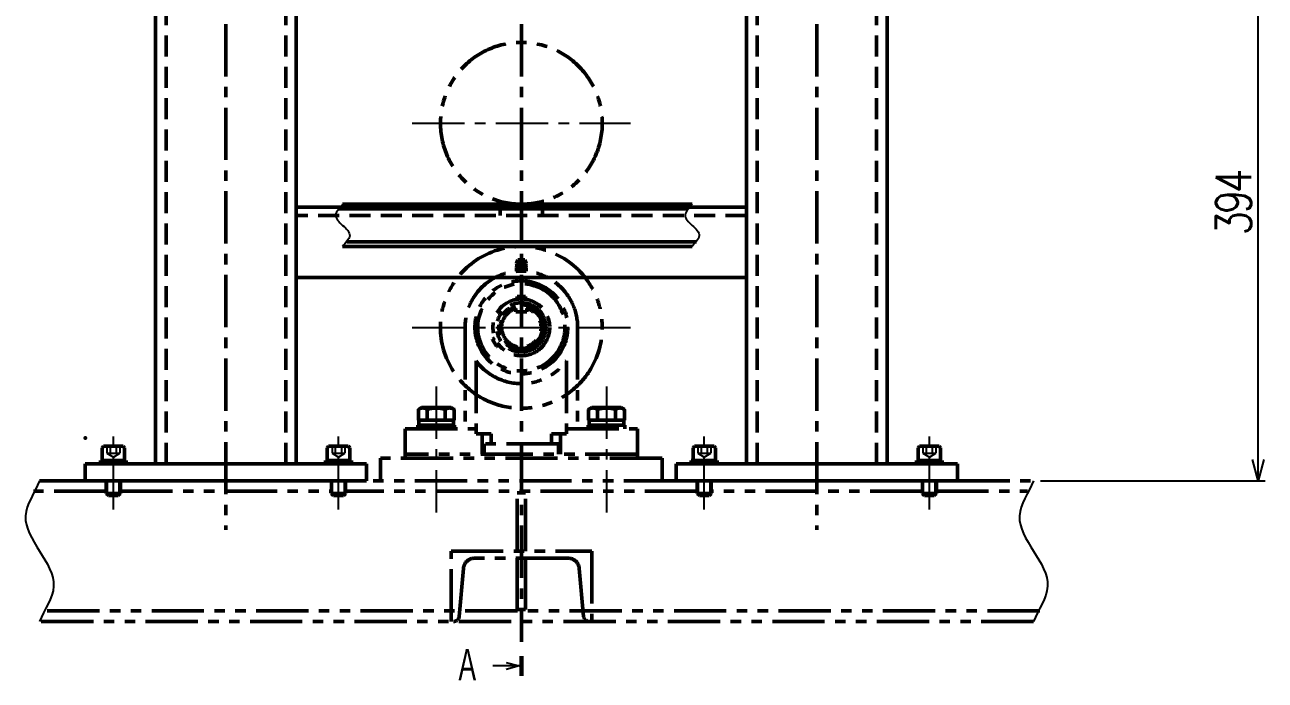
# Model space of a CAD drawing. Header units: millimetres. Extents: x -163 to 860, y -2603 to 1115.
# Drawn here: x -43 to 839, y -142 to 324 of the extents above; entities that cross this region are included whole.
import ezdxf

# ---------------------------------------------------------------- set-up
doc = ezdxf.new("R2010")
doc.units = ezdxf.units.MM
doc.header["$LTSCALE"] = 1.169291
for name, pattern in [('CENTER', [50.8, 31.75, -6.35, 6.35, -6.35]), ('DASHED', [19.05, 12.7, -6.35]), ('PHANTOM', [63.5, 31.75, -6.35, 6.35, -6.35, 6.35, -6.35])]:
    doc.linetypes.add(name, pattern=pattern)
for name, color, linetype in [('NoLayerName_001', 7, 'Continuous'), ('NoLayerName_002', 7, 'Continuous'), ('NoLayerName_003', 7, 'Continuous')]:
    doc.layers.add(name, color=color, linetype=linetype)
doc.styles.get("Standard").update_dxf_attribs({"font": 'txt', "bigfont": 'extfont2'})
doc.dimstyles.get("Standard").update_dxf_attribs({"dimtxt": 2.5, "dimasz": 2.5, "dimexe": 1.25, "dimexo": 0.625, "dimtad": 1, "dimdec": 3, "dimzin": 0, "dimdsep": 46, "dimtxsty": 'Standard', "dimcen": 2.5, "dimadec": 0, "dimazin": 0, "dimtfac": 0.75, "dimtdec": 3, "dimtmove": 0, "dimatfit": 3, "dimfxl": 1, "dimarcsym": 0})

# ---------------------------------------------------------------- blocks, each defined once
blk = doc.blocks.new('_OPEN30')
at = {"color": 0, "linetype": 'ByBlock', "lineweight": -2}
for p, q in [((-1, 0.267949), (0, 0)), ((0, 0), (-1, -0.267949)), ((0, 0), (-1, 0))]:
    blk.add_line(p, q, dxfattribs=at)
blk = doc.blocks.new('*D167')
at = {"layer": 'Defpoints', "color": 0}
for p in [(391, 394), (833.68, 394), (674.03, 0)]:
    blk.add_point(p, dxfattribs=at)
at = {"layer": 'NoLayerName_001', "color": 0, "linetype": 'Continuous', "lineweight": 25}
for p, q in [((396, 394), (838.68, 394)), ((833.68, 15), (833.68, 379)), ((679.03, 0), (838.68, 0))]:
    blk.add_line(p, q, dxfattribs=at)
at = {"layer": 'NoLayerName_001', "color": 0, "lineweight": 25, "xscale": 15, "yscale": 15, "zscale": 15}
for p, rotation in [((833.68, 394), 90), ((833.68, 0), 270)]:
    blk.add_blockref('_OPEN30', p, dxfattribs=dict(at, rotation=rotation))
at = {"layer": 'NoLayerName_001', "color": 2, "lineweight": 50, "insert": (816.18, 197), "char_height": 25, "attachment_point": 5, "rotation": 90}
blk.add_mtext('\\W0.8000;\\T0.8750;394', dxfattribs=at)
blk = doc.blocks.new('JZB_0023')
at = {"layer": 'NoLayerName_001', "color": 7, "linetype": 'Continuous', "lineweight": 50}
for p, q in [((0, 2.5), (0, 0)), ((18.4, 0), (18.4, 2.5))]:
    blk.add_line(p, q, dxfattribs=at)
blk = doc.blocks.new('JZB_0024')
at = {"layer": 'NoLayerName_001', "color": 7, "linetype": 'Continuous', "lineweight": 50}
for p, q in [((1, 35), (0, 34)), ((0, 34), (0, 25)), ((16, 34), (15, 35)), ((16, 25), (16, 34)), ((3, 10.5), (3, 1.5)), ((13, 1.5), (13, 10.5)), ((3, 1.5), (4.5, 0)), ((3, 1.5), (13, 1.5)), ((4.5, 0), (11.5, 0)), ((11.5, 0), (13, 1.5))]:
    blk.add_line(p, q, dxfattribs=at)
blk = doc.blocks.new('JZB_0025')
at = {"layer": 'NoLayerName_001', "color": 7, "linetype": 'Continuous', "lineweight": 50}
for p, q in [((18.4, 2.5), (0, 2.5)), ((0, 2.5), (0, 0)), ((18.4, 0), (18.4, 2.5))]:
    blk.add_line(p, q, dxfattribs=at)
blk = doc.blocks.new('JZB_0044')
at = {"layer": 'NoLayerName_001', "color": 7, "linetype": 'Continuous', "lineweight": 50}
for p, q in [((1, 35), (0, 34)), ((0, 34), (0, 25)), ((15, 35), (1, 35)), ((16, 34), (15, 35)), ((16, 25), (16, 34)), ((3, 10.5), (3, 1.5)), ((13, 1.5), (13, 10.5)), ((3, 1.5), (4.5, 0)), ((3, 1.5), (13, 1.5)), ((4.5, 0), (11.5, 0)), ((11.5, 0), (13, 1.5))]:
    blk.add_line(p, q, dxfattribs=at)
blk = doc.blocks.new('JZB_0045')
at = {"layer": 'NoLayerName_001', "color": 7, "linetype": 'Continuous', "lineweight": 50}
for p, q in [((18.4, 2.5), (0, 2.5)), ((0, 2.5), (0, 0)), ((18.4, 0), (18.4, 2.5))]:
    blk.add_line(p, q, dxfattribs=at)
blk = doc.blocks.new('JZB_0046')
at = {"layer": 'NoLayerName_001', "color": 7, "linetype": 'Continuous', "lineweight": 50}
for p, q in [((1, 35), (0, 34)), ((0, 34), (0, 25)), ((15, 35), (1, 35)), ((16, 34), (15, 35)), ((16, 25), (16, 34)), ((3, 10.5), (3, 1.5)), ((13, 1.5), (13, 10.5)), ((3, 1.5), (13, 1.5)), ((3, 1.5), (4.5, 0)), ((4.5, 0), (11.5, 0)), ((11.5, 0), (13, 1.5))]:
    blk.add_line(p, q, dxfattribs=at)
blk = doc.blocks.new('JZB_0047')
at = {"layer": 'NoLayerName_001', "color": 7, "linetype": 'Continuous', "lineweight": 50}
for p, q in [((18.4, 2.5), (0, 2.5)), ((0, 2.5), (0, 0)), ((18.4, 0), (18.4, 2.5))]:
    blk.add_line(p, q, dxfattribs=at)
blk = doc.blocks.new('JZB_0055')
at = {"layer": 'NoLayerName_001', "color": 7, "linetype": 'Continuous', "lineweight": 50}
for p, q in [((0, 35), (14, 35)), ((2, 1.5), (2, 10.5)), ((12, 1.5), (12, 10.5)), ((2, 1.5), (12, 1.5)), ((10.5, 0), (3.5, 0))]:
    blk.add_line(p, q, dxfattribs=at)
at = {"layer": 'NoLayerName_001', "color": 3, "linetype": 'DASHED', "lineweight": 25}
for p, q in [((2.42, 35), (2.42, 30)), ((2.42, 30), (11.58, 30)), ((2.42, 30), (7, 27.36)), ((4.71, 35), (4.71, 30)), ((7, 27.36), (11.58, 30)), ((9.29, 30), (9.29, 35)), ((11.58, 35), (11.58, 30))]:
    blk.add_line(p, q, dxfattribs=at)
at = {"layer": 'NoLayerName_001', "color": 3, "linetype": 'Continuous', "lineweight": 25}
for p, q in [((2.81, 0.69), (2.81, 10.5)), ((11.19, 0.69), (11.19, 10.5))]:
    blk.add_line(p, q, dxfattribs=at)
blk = doc.blocks.new('JZB_0056')
at = {"layer": 'NoLayerName_001', "color": 4, "linetype": 'CENTER', "lineweight": 25}
blk.add_line((7, 0), (7, 55), dxfattribs=at)
at = {"layer": 'NoLayerName_001', "color": 7, "linetype": 'Continuous', "lineweight": 50}
for p, q in [((0, 45), (14, 45)), ((2, 11.5), (2, 20.5)), ((12, 11.5), (12, 20.5)), ((2, 11.5), (3.5, 10)), ((2, 11.5), (12, 11.5)), ((10.5, 10), (3.5, 10)), ((10.5, 10), (12, 11.5))]:
    blk.add_line(p, q, dxfattribs=at)
at = {"layer": 'NoLayerName_001', "color": 3, "linetype": 'DASHED', "lineweight": 25}
for p, q in [((2.42, 45), (2.42, 40)), ((4.71, 45), (4.71, 40)), ((9.29, 40), (9.29, 45)), ((11.58, 45), (11.58, 40)), ((2.42, 40), (11.58, 40)), ((2.42, 40), (7, 37.36)), ((7, 37.36), (11.58, 40))]:
    blk.add_line(p, q, dxfattribs=at)
at = {"layer": 'NoLayerName_001', "color": 3, "linetype": 'Continuous', "lineweight": 25}
for p, q in [((2.81, 10.69), (2.81, 20.5)), ((11.19, 10.69), (11.19, 20.5))]:
    blk.add_line(p, q, dxfattribs=at)
blk = doc.blocks.new('JZB_0057')
at = {"layer": 'NoLayerName_001', "color": 7, "linetype": 'Continuous', "lineweight": 50}
for p, q in [((0, 2.5), (18.4, 2.5)), ((7.34, 2.5), (8.56, 0)), ((9.84, 2.5), (11.06, 0))]:
    blk.add_line(p, q, dxfattribs=at)
blk = doc.blocks.new('JZB_0058')
at = {"layer": 'NoLayerName_001', "color": 7, "linetype": 'Continuous', "lineweight": 50}
for p, q in [((0, 2.5), (18.4, 2.5)), ((7.34, 2.5), (8.56, 0)), ((9.84, 2.5), (11.06, 0))]:
    blk.add_line(p, q, dxfattribs=at)
blk = doc.blocks.new('JZB_0059')
at = {"layer": 'NoLayerName_001', "color": 4, "linetype": 'CENTER', "lineweight": 25}
blk.add_line((8, 0), (8, 55), dxfattribs=at)
at = {"layer": 'NoLayerName_001', "color": 7, "linetype": 'Continuous', "lineweight": 50}
for p, q in [((0, 44), (1, 45)), ((16, 44), (15, 45)), ((0, 35), (0, 44)), ((16, 35), (16, 44)), ((3, 11.5), (4.5, 10)), ((11.5, 10), (13, 11.5))]:
    blk.add_line(p, q, dxfattribs=at)
blk = doc.blocks.new('JZB_0060')
at = {"layer": 'NoLayerName_001', "color": 4, "linetype": 'CENTER', "lineweight": 25}
blk.add_line((7, 0), (7, 55), dxfattribs=at)
at = {"layer": 'NoLayerName_001', "color": 7, "linetype": 'Continuous', "lineweight": 50}
for p, q in [((0, 45), (14, 45)), ((2, 11.5), (2, 20.5)), ((12, 11.5), (12, 20.5)), ((2, 11.5), (3.5, 10)), ((2, 11.5), (12, 11.5)), ((10.5, 10), (3.5, 10)), ((10.5, 10), (12, 11.5))]:
    blk.add_line(p, q, dxfattribs=at)
at = {"layer": 'NoLayerName_001', "color": 3, "linetype": 'DASHED', "lineweight": 25}
for p, q in [((2.42, 45), (2.42, 40)), ((4.71, 45), (4.71, 40)), ((9.29, 40), (9.29, 45)), ((11.58, 45), (11.58, 40)), ((2.42, 40), (11.58, 40)), ((2.42, 40), (7, 37.36)), ((7, 37.36), (11.58, 40))]:
    blk.add_line(p, q, dxfattribs=at)
at = {"layer": 'NoLayerName_001', "color": 3, "linetype": 'Continuous', "lineweight": 25}
for p, q in [((2.81, 10.69), (2.81, 20.5)), ((11.19, 10.69), (11.19, 20.5))]:
    blk.add_line(p, q, dxfattribs=at)
blk = doc.blocks.new('JZB_0077')
at = {"layer": 'NoLayerName_002', "color": 3, "linetype": 'PHANTOM', "lineweight": 50}
blk.add_circle((57.5, 57.5), 57.5, dxfattribs=at)
blk = doc.blocks.new('JZB_0079')
at = {"layer": 'NoLayerName_001', "color": 3, "linetype": 'Continuous', "lineweight": 50}
for p, q in [((216.8, 293.3), (465.27, 293.3)), ((219.8, 296.5), (468.28, 296.5)), ((219.8, 266.5), (468.28, 266.5)), ((222.81, 269.7), (471.29, 269.7))]:
    blk.add_line(p, q, dxfattribs=at)
at = {"layer": 'NoLayerName_001', "color": 3, "linetype": 'PHANTOM', "lineweight": 50}
for p, q in [((342.81, 222.42), (342.81, 220)), ((350.81, 222.42), (350.81, 220)), ((350.81, 220), (342.81, 220)), ((275.81, 152), (273.61, 150.73)), ((273.61, 143), (273.61, 150.73)), ((275.81, 152), (296.81, 152)), ((279.96, 143), (279.96, 150.73)), ((292.67, 143), (292.67, 150.73)), ((299.02, 150.73), (296.81, 152)), ((299.02, 143), (299.02, 150.73)), ((396.81, 152), (394.61, 150.73)), ((394.61, 143), (394.61, 150.73)), ((396.81, 152), (417.81, 152)), ((400.96, 143), (400.96, 150.73)), ((413.67, 143), (413.67, 150.73)), ((420.02, 150.73), (417.81, 152)), ((420.02, 143), (420.02, 150.73)), ((299.02, 143), (273.61, 143)), ((274.06, 143), (274.06, 139.5)), ((298.56, 139.5), (298.56, 143)), ((420.02, 143), (394.61, 143)), ((395.06, 143), (395.06, 139.5)), ((419.56, 139.5), (419.56, 143)), ((273.31, 139.5), (273.31, 137)), ((273.31, 139.5), (299.31, 139.5)), ((299.31, 137), (299.31, 139.5)), ((394.31, 139.5), (394.31, 137)), ((394.31, 139.5), (420.31, 139.5)), ((420.31, 137), (420.31, 139.5)), ((446.81, 116), (246.81, 116)), ((246.81, 100), (246.81, 116)), ((264.31, 116), (264.31, 119)), ((429.31, 119), (264.31, 119)), ((429.31, 119), (429.31, 116)), ((446.81, 100), (446.81, 116)), ((36.81, 100), (4.36, 100)), ((456.81, 100), (236.81, 100)), ((656.81, 100), (710.85, 100)), ((51.81, 92.5), (0, 92.5)), ((61.81, 92.5), (211.81, 92.5)), ((471.81, 92.5), (221.81, 92.5)), ((349.81, 91.5), (343.81, 91.5)), ((343.81, 50), (343.81, 91.5)), ((349.81, 50), (349.81, 91.5)), ((631.81, 92.5), (481.81, 92.5)), ((641.81, 92.5), (706.48, 92.5)), ((296.81, 0), (296.81, 50)), ((296.81, 50), (396.81, 50)), ((380.02, 45), (313.61, 45)), ((343.81, 45), (343.81, 8.5)), ((349.81, 45), (349.81, 8.5)), ((396.81, 50), (396.81, 0)), ((305.64, 37.7), (302.67, 3.65)), ((390.96, 3.65), (387.98, 37.7)), ((715.21, 7.5), (8.73, 7.5)), ((343.81, 8.5), (349.81, 8.5)), ((710.85, 0), (4.36, 0))]:
    blk.add_line(p, q, dxfattribs=at)
for radius in [17.5, 15]:
    blk.add_circle((346.81, 209), radius, dxfattribs=at)
for centre, radius, start, end in [((346.81, 209), 57.5, 314.07921, 225.92079), ((346.81, 209), 14, 106.60155, 73.39845), ((346.81, 209), 57.5, 225.92079, 314.07921), ((313.61, 37), 8, 90, 175), ((380.02, 37), 8, 5, 90), ((298.68, 4), 4, 270, 355), ((394.95, 4), 4, 185, 270)]:
    blk.add_arc(centre, radius, start, end, dxfattribs=at)
at = {"layer": 'NoLayerName_001', "color": 3, "linetype": 'Continuous', "lineweight": 25, "start_tangent": (-0.5547, -0.83205), "end_tangent": (-0.5547, -0.83205)}
for points in [[(219.8, 296.5), (214.8, 289), (219.8, 281.5), (224.8, 274), (219.8, 266.5)], [(468.28, 296.5), (463.28, 289), (468.28, 281.5), (473.28, 274), (468.28, 266.5)]]:
    blk.add_spline(points, degree=3, dxfattribs=at)
at = {"layer": 'NoLayerName_001', "color": 3, "linetype": 'PHANTOM', "lineweight": 50}
for points, start_tangent, end_tangent in [([(273.61, 150.73), (274.44, 151.16), (275.28, 151.48), (276.14, 151.67), (277.01, 151.71), (277.75, 151.61), (278.49, 151.41), (279.23, 151.11), (279.96, 150.73)], (0.888205, 0.459446), (0.885564, -0.464518)), ([(279.96, 150.73), (281.09, 151.03), (282.23, 151.29), (283.39, 151.49), (284.56, 151.63), (286.16, 151.71), (287.77, 151.66), (289.41, 151.46), (291.03, 151.15), (292.67, 150.73)], (0.965771, 0.259396), (0.968065, -0.250698)), ([(292.67, 150.73), (293.49, 151.16), (294.33, 151.48), (295.19, 151.67), (296.07, 151.71), (296.81, 151.61), (297.54, 151.41), (298.28, 151.11), (299.02, 150.73)], (0.888205, 0.459446), (0.885564, -0.464518)), ([(394.61, 150.73), (395.44, 151.16), (396.28, 151.48), (397.14, 151.67), (398.01, 151.71), (398.75, 151.61), (399.49, 151.41), (400.23, 151.11), (400.96, 150.73)], (0.888205, 0.459446), (0.885564, -0.464518)), ([(400.96, 150.73), (402.09, 151.03), (403.23, 151.29), (404.39, 151.49), (405.56, 151.63), (407.16, 151.71), (408.77, 151.66), (410.41, 151.46), (412.03, 151.15), (413.67, 150.73)], (0.965771, 0.259396), (0.968065, -0.250698)), ([(413.67, 150.73), (414.49, 151.16), (415.33, 151.48), (416.19, 151.67), (417.07, 151.71), (417.81, 151.61), (418.54, 151.41), (419.28, 151.11), (420.02, 150.73)], (0.888205, 0.459446), (0.885564, -0.464518))]:
    blk.add_spline(points, degree=3, dxfattribs=dict(at, start_tangent=start_tangent, end_tangent=end_tangent))
at = {"layer": 'NoLayerName_003', "color": 3, "linetype": 'PHANTOM', "lineweight": 50}
for p, q in [((344.25, 257.1), (343.35, 254.4)), ((349.37, 257.1), (344.25, 257.1)), ((350.27, 254.4), (349.37, 257.1)), ((343.85, 252.65), (343.31, 251.44)), ((343.31, 248.85), (343.31, 251.44)), ((343.31, 251.44), (350.31, 251.44)), ((350.31, 249), (343.31, 249)), ((350.27, 254.4), (343.35, 254.4)), ((343.35, 254.4), (343.85, 252.65)), ((349.77, 252.65), (343.85, 252.65)), ((349.77, 252.65), (350.27, 254.4)), ((350.31, 251.44), (349.77, 252.65)), ((350.31, 251.44), (350.31, 248.85)), ((343.81, 230.76), (343.81, 228.98)), ((349.57, 231), (344.05, 231)), ((349.81, 228.98), (349.81, 230.76)), ((306.81, 209), (306.81, 137)), ((386.81, 209), (386.81, 137)), ((326.38, 200.39), (329.14, 195.61)), ((328.01, 201.61), (326.47, 200.72)), ((329.47, 195.52), (331.01, 196.41)), ((314.71, 185.13), (314.71, 133.4)), ((378.91, 185.13), (378.91, 133.4)), ((264.31, 137), (314.71, 137)), ((264.31, 137), (264.31, 119)), ((314.71, 133.4), (325.31, 133.4)), ((319.06, 133.4), (319.06, 119)), ((325.31, 133.4), (325.31, 126.2)), ((368.31, 133.4), (368.31, 126.2)), ((378.91, 133.4), (368.31, 133.4)), ((374.56, 133.4), (374.56, 119)), ((378.91, 137), (429.31, 137)), ((429.31, 137), (429.31, 119)), ((373.31, 126.2), (320.31, 126.2)), ((320.31, 126.2), (320.31, 119)), ((373.31, 119), (373.31, 126.2))]:
    blk.add_line(p, q, dxfattribs=at)
at = {"layer": 'NoLayerName_003', "color": 3, "linetype": 'Continuous', "lineweight": 50}
blk.add_line((346.81, 251.13), (346.81, 249.31), dxfattribs=at)
at = {"layer": 'NoLayerName_003', "color": 3, "linetype": 'DASHED', "lineweight": 50}
blk.add_line((346.81, 228.49), (346.81, 231), dxfattribs=at)
at = {"layer": 'NoLayerName_003', "color": 3, "linetype": 'PHANTOM', "lineweight": 50}
for radius in [33, 31, 20.2, 16]:
    blk.add_circle((346.81, 209), radius, dxfattribs=at)
for centre, radius, start, end in [((346.81, 209), 40, 0, 180), ((344.05, 230.76), 0.24, 90, 180), ((349.57, 230.76), 0.24, 0, 90), ((326.59, 200.51), 0.24, 120, 210), ((329.35, 195.73), 0.24, 210, 300), ((346.81, 209), 40, 216.6305, 323.3695)]:
    blk.add_arc(centre, radius, start, end, dxfattribs=at)
for points, start_tangent, end_tangent in [([(345.06, 251.44), (344.94, 251.44), (343.31, 251.13)], (-0.999907, -0.013668), (-0.982198, -0.187847)), ([(345.06, 249), (344.94, 249), (343.31, 249.31)], (-0.999907, 0.013668), (-0.982198, 0.187847)), ([(345.06, 251.44), (345.19, 251.44), (346.81, 251.13)], (0.999907, -0.013668), (0.982198, -0.187847)), ([(348.56, 249), (348.44, 249), (346.81, 249.31)], (-0.999907, 0.013668), (-0.982198, 0.187847)), ([(348.56, 251.44), (348.69, 251.44), (350.31, 251.13)], (0.999907, -0.013668), (0.982198, -0.187847)), ([(348.56, 249), (348.69, 249), (350.31, 249.31)], (0.999907, 0.013668), (0.982198, 0.187847))]:
    blk.add_spline(points, degree=3, dxfattribs=dict(at, start_tangent=start_tangent, end_tangent=end_tangent))
at = {"layer": 'NoLayerName_003', "color": 3, "linetype": 'DASHED', "lineweight": 50}
for points, start_tangent, end_tangent in [([(345.06, 249), (345.19, 249), (346.81, 249.31)], (0.999907, 0.013668), (0.982198, 0.187847)), ([(348.56, 251.44), (348.44, 251.44), (346.81, 251.13)], (-0.999907, -0.013668), (-0.982198, -0.187847))]:
    blk.add_spline(points, degree=3, dxfattribs=dict(at, start_tangent=start_tangent, end_tangent=end_tangent))
blk = doc.blocks.new('JZB_0080')
at = {"layer": 'NoLayerName_001', "color": 7, "linetype": 'Continuous', "lineweight": 50}
for p, q in [((570, 908.5), (50, 908.5)), ((50, 908.5), (50, 12)), ((570, 908.5), (570, 12)), ((313, 900), (307, 900)), ((307, 900), (307, 808.5)), ((313, 900), (313, 808.5)), ((313, 818.5), (307, 818.5)), ((50, 808.5), (570, 808.5)), ((150, 808.5), (150, 12)), ((267.5, 789.5), (267.5, 808.5)), ((352.5, 789.5), (352.5, 808.5)), ((470, 808.5), (470, 12)), ((267.5, 789.5), (352.5, 789.5)), ((470, 194.5), (150, 194.5)), ((470, 144.5), (150, 144.5)), ((0, 0), (0, 12)), ((0, 12), (200, 12)), ((200, 0), (200, 12)), ((420, 0), (420, 12)), ((420, 12), (620, 12)), ((620, 0), (620, 12)), ((0, 0), (200, 0)), ((420, 0), (620, 0))]:
    blk.add_line(p, q, dxfattribs=at)
at = {"layer": 'NoLayerName_001', "color": 3, "linetype": 'DASHED', "lineweight": 50}
for p, q in [((50, 902.97), (56, 902.97)), ((50, 901), (570, 901)), ((50, 900.16), (56, 900.16)), ((56, 902.97), (56, 814.03)), ((144, 902.97), (150, 902.97)), ((144, 902.97), (144, 814.03)), ((144, 900.16), (150, 900.16)), ((150, 902.97), (150, 814.03)), ((307, 902.97), (307, 900)), ((307, 902.97), (313, 902.97)), ((307, 900.16), (313, 900.16)), ((313, 902.97), (313, 900)), ((470, 902.97), (476, 902.97)), ((470, 902.97), (470, 814.03)), ((470, 900.16), (476, 900.16)), ((476, 902.97), (476, 814.03)), ((564, 902.97), (564, 814.03)), ((564, 902.97), (570, 902.97)), ((564, 900.16), (570, 900.16)), ((56, 886.03), (50, 886.03)), ((150, 886.03), (144, 886.03)), ((313, 886.03), (307, 886.03)), ((476, 886.03), (470, 886.03)), ((570, 886.03), (564, 886.03)), ((50, 830.97), (56, 830.97)), ((144, 830.97), (150, 830.97)), ((307, 830.97), (313, 830.97)), ((470, 830.97), (476, 830.97)), ((564, 830.97), (570, 830.97)), ((56, 816.84), (50, 816.84)), ((50, 816), (570, 816)), ((50, 814.03), (56, 814.03)), ((150, 816.84), (144, 816.84)), ((144, 814.03), (150, 814.03)), ((313, 816.84), (307, 816.84)), ((307, 814.03), (313, 814.03)), ((476, 816.84), (470, 816.84)), ((470, 814.03), (476, 814.03)), ((570, 816.84), (564, 816.84)), ((564, 814.03), (570, 814.03)), ((57.5, 12), (57.5, 808.5)), ((142.5, 12), (142.5, 808.5)), ((477.5, 12), (477.5, 808.5)), ((562.5, 12), (562.5, 808.5)), ((295, 194.5), (295, 188.5)), ((325, 188.5), (325, 194.5)), ((470, 188.5), (150, 188.5))]:
    blk.add_line(p, q, dxfattribs=at)

msp = doc.modelspace()

# ---------------------------------------------------------------- linework, layer by layer
at = {"layer": 'NoLayerName_001', "color": 4, "linetype": 'CENTER', "lineweight": 50}
for p, q in [((100, 918.5), (100, -34.8244)), ((310, 918.5), (310, -114.5346)), ((520, 918.5), (520, -34.8244))]:
    msp.add_line(p, q, dxfattribs=at)
at = {"layer": 'NoLayerName_001', "color": 4, "linetype": 'CENTER', "lineweight": 25}
for p, q in [((232.5, 254), (387.5, 254)), ((232.5, 109), (387.5, 109)), ((249.5, 67), (249.5, -22.5)), ((370.5, 67), (370.5, -22.5)), ((600, -20.5), (600, 34.5))]:
    msp.add_line(p, q, dxfattribs=at)
at = {"layer": 'NoLayerName_001', "color": 3, "linetype": 'DASHED', "lineweight": 25}
for p, q in [((595.425, 24.5), (595.425, 19.5)), ((595.425, 19.5), (604.575, 19.5)), ((595.425, 19.5), (600, 16.8586)), ((597.7125, 24.5), (597.7125, 19.5)), ((600, 16.8586), (604.575, 19.5)), ((602.2875, 19.5), (602.2875, 24.5)), ((604.575, 24.5), (604.575, 19.5))]:
    msp.add_line(p, q, dxfattribs=at)
at = {"layer": 'NoLayerName_001', "color": 7, "linetype": 'Continuous', "lineweight": 50}
for p, q in [((598.1403, 14.5), (599.3597, 12)), ((600.6403, 14.5), (601.8597, 12))]:
    msp.add_line(p, q, dxfattribs=at)
at = {"layer": 'NoLayerName_001', "color": 3, "linetype": 'Continuous', "lineweight": 25}
for p, q in [((595.812, -9.812), (595.812, 0)), ((604.188, -9.812), (604.188, 0))]:
    msp.add_line(p, q, dxfattribs=at)
at = {"layer": 'NoLayerName_001', "color": 2, "linetype": 'Continuous', "lineweight": 50, "const_width": 3.1}
msp.add_lwpolyline([(310, -124.4788), (310, -138.7538)], dxfattribs=at)
at = {"layer": 'NoLayerName_001', "color": 3, "linetype": 'Continuous', "lineweight": 25, "start_tangent": (-0.37139068, -0.92847669), "end_tangent": (-0.37139068, -0.92847669)}
for points in [[(-32.4492, 0), (-42.4492, -25), (-32.4492, -50), (-22.4492, -75), (-32.4492, -100)], [(674.0312, 0), (664.0312, -25), (674.0312, -50), (684.0312, -75), (674.0312, -100)]]:
    msp.add_spline(points, degree=3, dxfattribs=at)
at = {"layer": 'NoLayerName_001', "color": 7, "linetype": 'Continuous', "lineweight": 50}
msp.add_point((0, 30.5), dxfattribs=at)

# ---------------------------------------------------------------- block references
at = {"layer": 'NoLayerName_001'}
for name, p in [('JZB_0080', (0, 0)), ('JZB_0077', (252.5, 196.5)), ('JZB_0079', (-36.8142, -100)), ('JZB_0059', (12, -20.5)), ('JZB_0056', (173, -20.5)), ('JZB_0060', (433, -20.5)), ('JZB_0055', (13, -10.5)), ('JZB_0024', (172, -10.5)), ('JZB_0046', (432, -10.5)), ('JZB_0044', (592, -10.5)), ('JZB_0025', (10.8, 12)), ('JZB_0058', (10.8, 12)), ('JZB_0023', (170.8, 12)), ('JZB_0057', (170.8, 12)), ('JZB_0047', (430.8, 12)), ('JZB_0045', (590.8, 12))]:
    msp.add_blockref(name, p, dxfattribs=at)

# ---------------------------------------------------------------- texts
at = {"layer": 'NoLayerName_001', "color": 2, "linetype": 'Continuous', "lineweight": 50, "insert": (262.5, -144.1163), "char_height": 25, "attachment_point": 7, "line_spacing_factor": 0.6}
msp.add_mtext('\\W0.6667;\\T1.2500;Ａ', dxfattribs=at)

# ---------------------------------------------------------------- dimensions: what is measured, and where the dimension line sits
at = {"layer": 'NoLayerName_001', "color": 3, "linetype": 'Continuous', "lineweight": 50}
dim = msp.add_linear_dim(base=(833.685, 394), p1=(674.0312, 0), p2=(391, 394), angle=90, text='\\W0.8000;\\T0.8750;<>', dimstyle='Standard', override={"dimtxt": 25, "dimasz": 15, "dimexe": 5, "dimexo": 5, "dimgap": 5, "dimzin": 8, "dimblk": 'OPEN30', "dimclrd": 0, "dimclre": 0, "dimclrt": 2, "dimtp": 0, "dimtm": 0, "dimlwd": 25, "dimlwe": 25}, dxfattribs=at)
dim.commit()
dim.dimension.update_dxf_attribs({"geometry": '*D167', "text_midpoint": (833.685, 197), "dimtype": 160})

# ---------------------------------------------------------------- leaders
at = {"layer": 'NoLayerName_001', "color": 2, "linetype": 'Continuous', "lineweight": 50}
msp.add_leader([(308.45, -131.6163), (289.7, -131.6163)], dimstyle='Standard', override={"dimasz": 9.35, "dimldrblk": 'OPEN30'}, dxfattribs=at)

doc.saveas('drawing.dxf')
